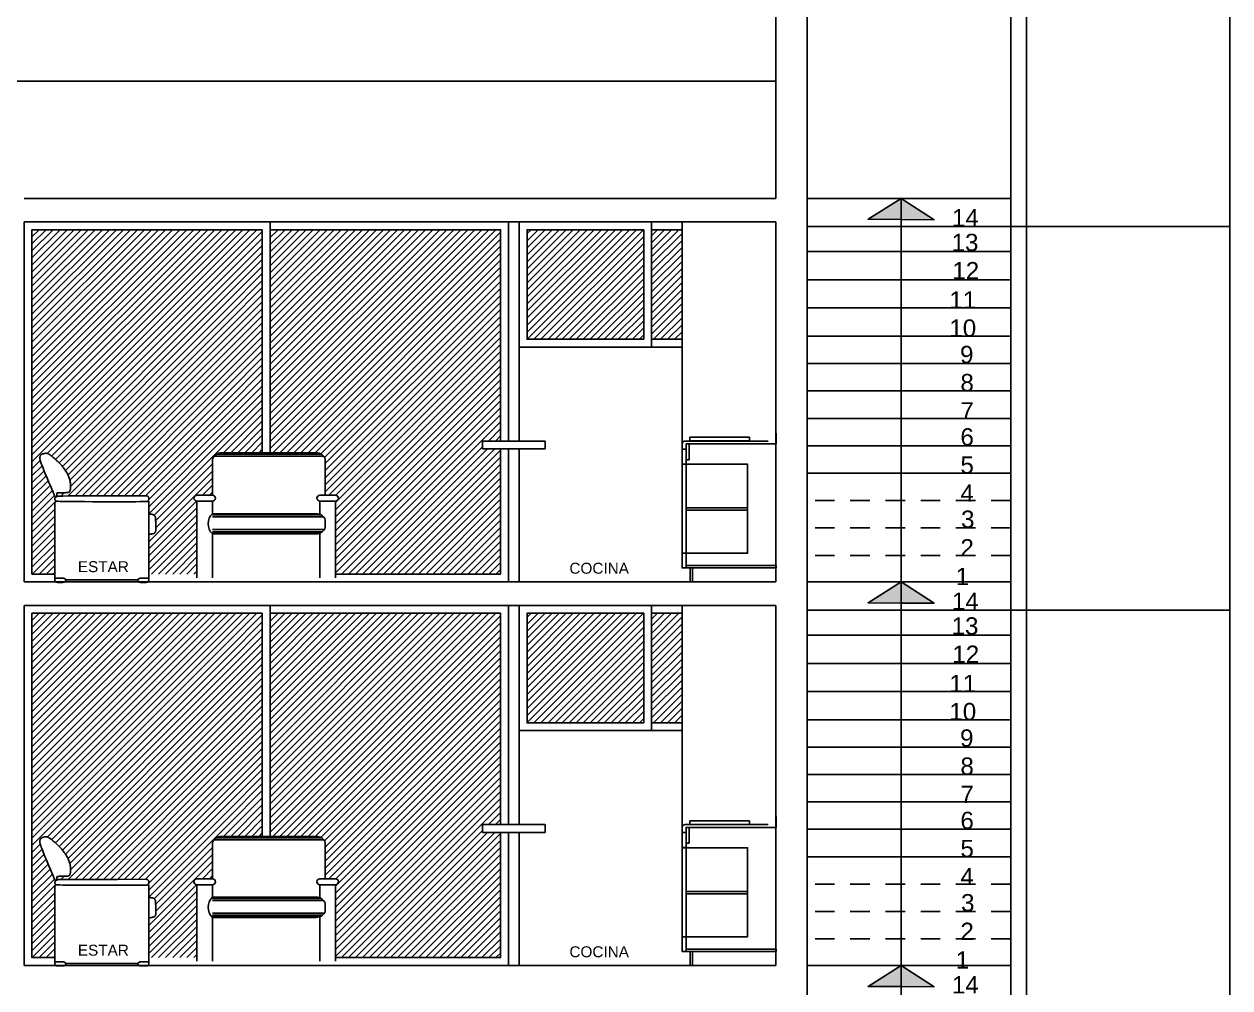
# Model space of a CAD drawing. Header units: millimetres. Extents: x 1217 to 2428, y 234 to 779.
# Drawn here: x 2238.77 to 2246.47, y 428.71 to 434.86 of the extents above; entities that cross this region are included whole.
import ezdxf

# ---------------------------------------------------------------- set-up
doc = ezdxf.new("R2010")
doc.units = ezdxf.units.MM
doc.linetypes.add('HIDDEN2', pattern=[0.1875, 0.125, -0.0625])
for name, color, linetype in [('0.1', 251, 'Continuous'), ('0.2', 2, 'Continuous'), ('0.3', 6, 'Continuous'), ('estructura', 3, 'Continuous'), ('Muebles', 8, 'Continuous'), ('MURO', 5, 'Continuous'), ('Texto', 1, 'Continuous')]:
    doc.layers.add(name, color=color, linetype=linetype)
doc.styles.get("Standard").update_dxf_attribs({"font": 'arial.ttf'})
pattern_1 = [(45, (422.33998, -268.323555), (-0.0224506403, 0.0224506403), [])]
pattern_2 = [(45, (422.33998, -265.873558), (-0.0224506403, 0.0224506403), [])]

# ---------------------------------------------------------------- blocks, each defined once
blk = doc.blocks.new('sillon elv 1')
at = {"layer": '0.2'}
blk.add_line((382065.2343, 7753267.5813), (382065.6901, 7753267.5813), dxfattribs=at)
for points in [[(382065.1739, 7753268.114), (382065.1742, 7753268.1156), (382065.1744, 7753268.1172), (382065.1745, 7753268.1189), (382065.1746, 7753268.1205), (382065.1745, 7753268.1222), (382065.1745, 7753268.1238), (382065.1744, 7753268.1253), (382065.1744, 7753268.1268), (382065.1745, 7753268.1281), (382065.1745, 7753268.1294), (382065.1747, 7753268.1306), (382065.1749, 7753268.1316), (382065.1751, 7753268.1326), (382065.1753, 7753268.1335), (382065.1756, 7753268.1342), (382065.1759, 7753268.1349), (382065.1762, 7753268.1355), (382065.1765, 7753268.136), (382065.1768, 7753268.1364), (382065.1771, 7753268.1368), (382065.1775, 7753268.1371), (382065.178, 7753268.1373), (382065.1785, 7753268.1375), (382065.179, 7753268.1376), (382065.1796, 7753268.1377), (382065.1804, 7753268.1378), (382065.1814, 7753268.1379), (382065.1828, 7753268.1379), (382065.1846, 7753268.138), (382065.187, 7753268.138), (382065.19, 7753268.1381), (382065.1937, 7753268.1381), (382065.1982, 7753268.1381), (382065.2034, 7753268.1382), (382065.2089, 7753268.1383), (382065.2147, 7753268.1384), (382065.2204, 7753268.1385), (382065.2259, 7753268.1386), (382065.231, 7753268.1388), (382065.2353, 7753268.139), (382065.2389, 7753268.1392), (382065.2417, 7753268.1395), (382065.2439, 7753268.1397), (382065.2455, 7753268.14), (382065.2467, 7753268.1403), (382065.2476, 7753268.1405), (382065.2482, 7753268.1408), (382065.2488, 7753268.141), (382065.2493, 7753268.1412), (382065.2498, 7753268.1413), (382065.2504, 7753268.1415), (382065.2509, 7753268.1417), (382065.2515, 7753268.142), (382065.2522, 7753268.1423), (382065.2529, 7753268.1426), (382065.2537, 7753268.1431), (382065.2545, 7753268.1437), (382065.2554, 7753268.1444), (382065.2563, 7753268.1454), (382065.2572, 7753268.1465), (382065.2581, 7753268.148), (382065.2589, 7753268.1498), (382065.2597, 7753268.1519), (382065.2604, 7753268.1545), (382065.2611, 7753268.1574), (382065.2616, 7753268.1608), (382065.262, 7753268.1645), (382065.2624, 7753268.1685), (382065.2626, 7753268.1727), (382065.2627, 7753268.1771), (382065.2627, 7753268.1816), (382065.2627, 7753268.1863), (382065.2625, 7753268.1909), (382065.2622, 7753268.1956), (382065.2617, 7753268.2004), (382065.2611, 7753268.2053), (382065.2603, 7753268.2102), (382065.2593, 7753268.2154), (382065.258, 7753268.2207), (382065.2565, 7753268.2262), (382065.2547, 7753268.2319), (382065.2526, 7753268.2378), (382065.2501, 7753268.2439), (382065.2474, 7753268.2502), (382065.2443, 7753268.2566), (382065.2408, 7753268.2632), (382065.2369, 7753268.2699), (382065.2327, 7753268.2767), (382065.228, 7753268.2836), (382065.2229, 7753268.2906), (382065.2176, 7753268.2976), (382065.212, 7753268.3046), (382065.2061, 7753268.3115), (382065.2001, 7753268.3182), (382065.194, 7753268.3249), (382065.1878, 7753268.3313), (382065.1816, 7753268.3375), (382065.1754, 7753268.3434), (382065.1694, 7753268.349), (382065.1635, 7753268.3543), (382065.1578, 7753268.3592), (382065.1525, 7753268.3637), (382065.1475, 7753268.3679), (382065.1429, 7753268.3715), (382065.1387, 7753268.3747), (382065.135, 7753268.3775), (382065.1316, 7753268.3799), (382065.1286, 7753268.382), (382065.1259, 7753268.3837), (382065.1233, 7753268.3851), (382065.1209, 7753268.3863), (382065.1187, 7753268.3874), (382065.1165, 7753268.3882), (382065.1144, 7753268.3889), (382065.1123, 7753268.3895), (382065.1103, 7753268.3899), (382065.1083, 7753268.3902), (382065.1063, 7753268.3904), (382065.1044, 7753268.3905), (382065.1024, 7753268.3904), (382065.1005, 7753268.3903), (382065.0985, 7753268.39), (382065.0966, 7753268.3897), (382065.0947, 7753268.3894), (382065.0929, 7753268.3889), (382065.0912, 7753268.3885), (382065.0896, 7753268.388), (382065.088, 7753268.3876), (382065.0866, 7753268.3872), (382065.0853, 7753268.3867), (382065.084, 7753268.3863), (382065.0829, 7753268.3859), (382065.0818, 7753268.3854), (382065.0808, 7753268.385), (382065.0798, 7753268.3846), (382065.0789, 7753268.3841), (382065.0779, 7753268.3836), (382065.077, 7753268.3831), (382065.0761, 7753268.3825), (382065.0752, 7753268.3818), (382065.0743, 7753268.3811), (382065.0735, 7753268.3803), (382065.0726, 7753268.3794), (382065.0718, 7753268.3784), (382065.071, 7753268.3773), (382065.0702, 7753268.376), (382065.0695, 7753268.3746), (382065.0688, 7753268.3731), (382065.0682, 7753268.3715), (382065.0677, 7753268.3697), (382065.0672, 7753268.3679), (382065.0668, 7753268.3659), (382065.0666, 7753268.3638), (382065.0665, 7753268.3614), (382065.0666, 7753268.3588), (382065.0669, 7753268.3558), (382065.0675, 7753268.3524), (382065.0683, 7753268.3484), (382065.0695, 7753268.3438), (382065.0711, 7753268.3385), (382065.0731, 7753268.3324), (382065.0756, 7753268.3252), (382065.0787, 7753268.3168), (382065.0825, 7753268.3069), (382065.0871, 7753268.2952), (382065.0925, 7753268.2816), (382065.099, 7753268.2658), (382065.1066, 7753268.2475), (382065.1153, 7753268.2269), (382065.1246, 7753268.2047), (382065.1341, 7753268.1823), (382065.1433, 7753268.1607), (382065.1516, 7753268.1412), (382065.1585, 7753268.125), (382065.1635, 7753268.1132), (382065.1662, 7753268.107)], [(382065.7482, 7753268.1195), (382065.7512, 7753268.1185), (382065.7538, 7753268.1173), (382065.7559, 7753268.1159), (382065.7576, 7753268.1144), (382065.759, 7753268.1129), (382065.7601, 7753268.1112), (382065.761, 7753268.1096), (382065.7617, 7753268.1079), (382065.7622, 7753268.1063), (382065.7626, 7753268.1048), (382065.7628, 7753268.1033), (382065.7629, 7753268.1018), (382065.763, 7753268.1004), (382065.7629, 7753268.0991), (382065.7628, 7753268.0978), (382065.7626, 7753268.0966), (382065.7624, 7753268.0954), (382065.7621, 7753268.0943), (382065.7618, 7753268.0932), (382065.7614, 7753268.0922), (382065.7609, 7753268.0912), (382065.7604, 7753268.0903), (382065.7599, 7753268.0894), (382065.7593, 7753268.0885), (382065.7586, 7753268.0877), (382065.7578, 7753268.0869), (382065.757, 7753268.0861), (382065.756, 7753268.0854), (382065.7551, 7753268.0847), (382065.754, 7753268.0841), (382065.7529, 7753268.0835), (382065.7517, 7753268.083), (382065.7502, 7753268.0826), (382065.7476, 7753268.0823), (382065.7428, 7753268.082), (382065.7348, 7753268.0818), (382065.7223, 7753268.0816), (382065.7045, 7753268.0815), (382065.6801, 7753268.0814), (382065.6482, 7753268.0813), (382065.6082, 7753268.0812), (382065.5617, 7753268.0812), (382065.5109, 7753268.0812), (382065.458, 7753268.0813), (382065.4051, 7753268.0813), (382065.3544, 7753268.0815), (382065.3081, 7753268.0817), (382065.2683, 7753268.0819), (382065.2366, 7753268.0823), (382065.2126, 7753268.0827), (382065.1951, 7753268.0832), (382065.1831, 7753268.0837), (382065.1755, 7753268.0842), (382065.1711, 7753268.0848), (382065.169, 7753268.0854), (382065.168, 7753268.0859), (382065.1673, 7753268.0865), (382065.1666, 7753268.0871), (382065.166, 7753268.0877), (382065.1655, 7753268.0884), (382065.1649, 7753268.0891), (382065.1645, 7753268.0899), (382065.164, 7753268.0907), (382065.1636, 7753268.0917), (382065.1633, 7753268.0927), (382065.1629, 7753268.0939), (382065.1627, 7753268.0951), (382065.1625, 7753268.0963), (382065.1623, 7753268.0976), (382065.1623, 7753268.0988), (382065.1623, 7753268.1), (382065.1625, 7753268.1011), (382065.1628, 7753268.1021), (382065.1632, 7753268.1031), (382065.1636, 7753268.1039), (382065.1642, 7753268.1048), (382065.1648, 7753268.1056), (382065.1655, 7753268.1063), (382065.1662, 7753268.1071), (382065.1669, 7753268.1078), (382065.1676, 7753268.1086), (382065.1684, 7753268.1094), (382065.1691, 7753268.1101), (382065.1699, 7753268.1109), (382065.1707, 7753268.1116), (382065.1716, 7753268.1124), (382065.1724, 7753268.113), (382065.1733, 7753268.1137), (382065.1743, 7753268.1143), (382065.1753, 7753268.1148), (382065.1764, 7753268.1153), (382065.1774, 7753268.1157), (382065.1785, 7753268.1161), (382065.1796, 7753268.1164), (382065.1807, 7753268.1167), (382065.1818, 7753268.1169), (382065.1839, 7753268.1172), (382065.1926, 7753268.1174), (382065.2144, 7753268.1176), (382065.2558, 7753268.1178), (382065.3233, 7753268.1181), (382065.4235, 7753268.1185), (382065.563, 7753268.1189), (382065.7482, 7753268.1195)], [(382065.1727, 7753268.0846), (382065.1704, 7753268.0832), (382065.1685, 7753268.0819), (382065.1669, 7753268.0806), (382065.1657, 7753268.0794), (382065.1647, 7753268.0781), (382065.164, 7753268.0769), (382065.1634, 7753268.0758), (382065.1631, 7753268.0746), (382065.1628, 7753268.0726), (382065.1626, 7753268.0652), (382065.1625, 7753268.047), (382065.1624, 7753268.0127), (382065.1624, 7753267.9567), (382065.1624, 7753267.8738), (382065.1624, 7753267.7584), (382065.1624, 7753267.6053)], [(382065.7621, 7753268.0013), (382065.7666, 7753268.0017), (382065.7707, 7753268.0019), (382065.7743, 7753268.0019), (382065.7775, 7753268.0017), (382065.7804, 7753268.0013), (382065.783, 7753268.0009), (382065.7852, 7753268.0003), (382065.7873, 7753267.9997), (382065.7892, 7753267.9991), (382065.791, 7753267.9984), (382065.7926, 7753267.9978), (382065.7941, 7753267.9971), (382065.7954, 7753267.9963), (382065.7966, 7753267.9955), (382065.7977, 7753267.9947), (382065.7987, 7753267.9938), (382065.7996, 7753267.9929), (382065.8005, 7753267.9919), (382065.8012, 7753267.9909), (382065.8018, 7753267.9898), (382065.8024, 7753267.9888), (382065.803, 7753267.9877), (382065.8034, 7753267.9866), (382065.8039, 7753267.9855), (382065.8043, 7753267.9843), (382065.8046, 7753267.9831), (382065.8049, 7753267.9816), (382065.8052, 7753267.9797), (382065.8055, 7753267.9773), (382065.8058, 7753267.9743), (382065.806, 7753267.9705), (382065.8062, 7753267.9658), (382065.8064, 7753267.9601), (382065.8066, 7753267.9536), (382065.8068, 7753267.9466), (382065.8069, 7753267.9394), (382065.8071, 7753267.9322), (382065.8072, 7753267.9251), (382065.8072, 7753267.9186), (382065.8072, 7753267.9129), (382065.8072, 7753267.9081), (382065.8072, 7753267.9041), (382065.807, 7753267.901), (382065.8069, 7753267.8984), (382065.8067, 7753267.8964), (382065.8065, 7753267.8948), (382065.8062, 7753267.8934), (382065.8059, 7753267.8922), (382065.8056, 7753267.891), (382065.8053, 7753267.8898), (382065.8048, 7753267.8887), (382065.8044, 7753267.8876), (382065.8039, 7753267.8865), (382065.8033, 7753267.8855), (382065.8027, 7753267.8845), (382065.802, 7753267.8836), (382065.8012, 7753267.8828), (382065.8004, 7753267.882), (382065.7995, 7753267.8812), (382065.7986, 7753267.8805), (382065.7976, 7753267.8799), (382065.7966, 7753267.8793), (382065.7955, 7753267.8787), (382065.7944, 7753267.8782), (382065.7933, 7753267.8777), (382065.7918, 7753267.8772), (382065.7898, 7753267.8767), (382065.787, 7753267.8762), (382065.783, 7753267.8755), (382065.7778, 7753267.8748), (382065.7709, 7753267.874), (382065.7621, 7753267.8731)], [(382065.1619, 7753267.5923), (382065.1619, 7753267.5897), (382065.1619, 7753267.5872), (382065.162, 7753267.585), (382065.1622, 7753267.5829), (382065.1624, 7753267.581), (382065.1627, 7753267.5792), (382065.163, 7753267.5776), (382065.1633, 7753267.5762), (382065.1636, 7753267.5749), (382065.164, 7753267.5737), (382065.1644, 7753267.5727), (382065.1648, 7753267.5718), (382065.1653, 7753267.5709), (382065.1658, 7753267.5702), (382065.1665, 7753267.5695), (382065.1672, 7753267.5689), (382065.168, 7753267.5684), (382065.1689, 7753267.5679), (382065.17, 7753267.5674), (382065.1712, 7753267.5671), (382065.1727, 7753267.5667), (382065.1744, 7753267.5664), (382065.1763, 7753267.5662), (382065.1785, 7753267.566), (382065.1811, 7753267.5658), (382065.1839, 7753267.5657), (382065.1869, 7753267.5657), (382065.19, 7753267.5656), (382065.1932, 7753267.5656), (382065.1965, 7753267.5656), (382065.1997, 7753267.5657), (382065.2028, 7753267.5657), (382065.2058, 7753267.5658), (382065.2087, 7753267.5658), (382065.2114, 7753267.5659), (382065.2139, 7753267.566), (382065.2162, 7753267.5662), (382065.2184, 7753267.5664), (382065.2203, 7753267.5667), (382065.2221, 7753267.5671), (382065.2237, 7753267.5675), (382065.2251, 7753267.5682), (382065.2265, 7753267.5691), (382065.2278, 7753267.5704), (382065.2292, 7753267.5722), (382065.2307, 7753267.5745), (382065.2324, 7753267.5775), (382065.2343, 7753267.5813)], [(382065.7625, 7753267.5923), (382065.7626, 7753267.5897), (382065.7625, 7753267.5872), (382065.7624, 7753267.585), (382065.7623, 7753267.5829), (382065.762, 7753267.581), (382065.7618, 7753267.5792), (382065.7615, 7753267.5776), (382065.7612, 7753267.5762), (382065.7608, 7753267.5749), (382065.7605, 7753267.5737), (382065.7601, 7753267.5727), (382065.7597, 7753267.5718), (382065.7592, 7753267.5709), (382065.7586, 7753267.5702), (382065.758, 7753267.5695), (382065.7573, 7753267.5689), (382065.7565, 7753267.5684), (382065.7556, 7753267.5679), (382065.7545, 7753267.5674), (382065.7533, 7753267.5671), (382065.7518, 7753267.5667), (382065.7501, 7753267.5664), (382065.7482, 7753267.5662), (382065.7459, 7753267.566), (382065.7434, 7753267.5658), (382065.7406, 7753267.5657), (382065.7376, 7753267.5657), (382065.7345, 7753267.5656), (382065.7312, 7753267.5656), (382065.728, 7753267.5656), (382065.7248, 7753267.5657), (382065.7216, 7753267.5657), (382065.7186, 7753267.5658), (382065.7158, 7753267.5658), (382065.7131, 7753267.5659), (382065.7106, 7753267.566), (382065.7083, 7753267.5662), (382065.7061, 7753267.5664), (382065.7041, 7753267.5667), (382065.7024, 7753267.5671), (382065.7008, 7753267.5675), (382065.6993, 7753267.5682), (382065.698, 7753267.5691), (382065.6966, 7753267.5704), (382065.6952, 7753267.5722), (382065.6937, 7753267.5745), (382065.6921, 7753267.5775), (382065.6901, 7753267.5813)]]:
    blk.add_lwpolyline(points, dxfattribs=at)
at = {"layer": '0.2', "elevation": 0}
for points in [[(382065.7529, 7753268.0835), (382065.7621, 7753268.0835), (382065.7621, 7753267.6053)], [(382065.1624, 7753267.6053), (382065.1619, 7753267.5923)], [(382065.2343, 7753267.5813), (382065.2197, 7753267.5923), (382065.1619, 7753267.5923)], [(382065.6901, 7753267.5813), (382065.7047, 7753267.5923), (382065.7636, 7753267.5923)], [(382065.7621, 7753267.6053), (382065.7625, 7753267.5923)]]:
    blk.add_lwpolyline(points, dxfattribs=at)

msp = doc.modelspace()

# ---------------------------------------------------------------- hatches: boundary and pattern name
at = {"layer": '0.1', "ltscale": 3}
h = msp.add_hatch(dxfattribs=at)
h.set_pattern_fill('ANSI31', color=256, scale=0.01)
h.set_pattern_definition(pattern_2)
h.paths.add_polyline_path([(2240.07395, 433.55098), (2238.81771, 433.55098), (2238.81771, 431.35098), (2238.96407, 431.35098), (2238.96407, 431.49077), (2238.96405, 431.6061), (2238.96405, 431.68903), (2238.96407, 431.74498), (2238.96413, 431.77934), (2238.96425, 431.79752), (2238.9645, 431.80672), (2238.96628, 431.8106), (2238.96925, 431.81363), (2238.97388, 431.8168), (2238.97013, 431.81783), (2238.96691, 431.82068), (2238.96503, 431.82438), (2238.96389, 431.82943), (2238.9641, 431.83401), (2238.96571, 431.83698), (2238.96782, 431.8394), (2238.9652, 431.84553), (2238.96016, 431.85731), (2238.95324, 431.87354), (2238.94494, 431.89303), (2238.93579, 431.91458), (2238.92628, 431.93703), (2238.91694, 431.95918), (2238.90827, 431.97985), (2238.9007, 431.9981), (2238.89422, 432.01391), (2238.88873, 432.02752), (2238.88414, 432.03918), (2238.88034, 432.0491), (2238.87725, 432.05753), (2238.87476, 432.06469), (2238.87278, 432.07083), (2238.87121, 432.07615), (2238.86944, 432.08293), (2238.86831, 432.08976), (2238.86814, 432.09491), (2238.86863, 432.09919), (2238.86976, 432.10381), (2238.87182, 432.10835), (2238.8746, 432.11227), (2238.87798, 432.11506), (2238.88191, 432.11715), (2238.88562, 432.11862), (2238.88977, 432.11997), (2238.89482, 432.12137), (2238.90037, 432.12246), (2238.90611, 432.1229), (2238.91098, 432.12246), (2238.91503, 432.1216), (2238.91927, 432.12018), (2238.92379, 432.11813), (2238.92883, 432.11526), (2238.93331, 432.11224), (2238.93666, 432.10985), (2238.94038, 432.10707), (2238.94453, 432.10385), (2238.94913, 432.10018), (2238.95415, 432.09605), (2238.95951, 432.09152), (2238.96517, 432.0866), (2238.97106, 432.08131), (2238.97711, 432.0757), (2238.98327, 432.06979), (2238.98948, 432.06361), (2238.99567, 432.05719), (2239.00179, 432.05056), (2239.0078, 432.04378), (2239.01364, 432.03689), (2239.01926, 432.02992), (2239.02462, 432.02293), (2239.02966, 432.01595), (2239.03433, 432.00903), (2239.0386, 432.00221), (2239.04246, 431.9955), (2239.04594, 431.98893), (2239.04906, 431.9825), (2239.05182, 431.97623), (2239.05425, 431.97013), (2239.05636, 431.96422), (2239.05818, 431.95851), (2239.0597, 431.95301), (2239.06097, 431.94771), (2239.06199, 431.94257), (2239.0628, 431.93758), (2239.06342, 431.93271), (2239.06387, 431.92794), (2239.06417, 431.92324), (2239.06435, 431.91859), (2239.06442, 431.91397), (2239.06439, 431.90944), (2239.06426, 431.90503), (2239.06391, 431.89865), (2239.06305, 431.8912), (2239.06181, 431.88538), (2239.05989, 431.88023), (2239.05722, 431.87677), (2239.05413, 431.87458), (2239.05014, 431.87318), (2239.04856, 431.87254), (2239.04466, 431.87189), (2239.0406, 431.87154), (2239.03702, 431.87132), (2239.03263, 431.87112), (2239.02757, 431.87096), (2239.02208, 431.87082), (2239.01635, 431.8707), (2239.0106, 431.87061), (2239.00505, 431.87053), (2238.99991, 431.87047), (2238.99539, 431.87042), (2238.99164, 431.87038), (2238.98864, 431.87034), (2238.98627, 431.87031), (2238.98445, 431.87027), (2238.98308, 431.87022), (2238.98205, 431.87015), (2238.98128, 431.87006), (2238.98067, 431.86995), (2238.98013, 431.8698), (2238.97965, 431.86962), (2238.97921, 431.86939), (2238.97882, 431.8691), (2238.97846, 431.86875), (2238.97813, 431.86833), (2238.97783, 431.86783), (2238.97753, 431.86724), (2238.97726, 431.86657), (2238.97699, 431.86579), (2238.97675, 431.86492), (2238.97654, 431.86395), (2238.97636, 431.86289), (2238.97622, 431.86172), (2238.97613, 431.86046), (2238.97609, 431.85909), (2238.9761, 431.85763), (2238.97615, 431.85608), (2238.97631, 431.85112), (2238.97574, 431.84654), (2238.97947, 431.84824), (2238.98397, 431.84946), (2238.99429, 431.8497), (2239.01605, 431.84991), (2239.05743, 431.85015), (2239.12496, 431.85043), (2239.22518, 431.85079), (2239.36464, 431.85125), (2239.54989, 431.85181), (2239.55429, 431.85033), (2239.55852, 431.84762), (2239.56133, 431.84449), (2239.56346, 431.84048), (2239.56459, 431.8357), (2239.56466, 431.83154), (2239.56397, 431.82703), (2239.56248, 431.82302), (2239.55994, 431.81949), (2239.55539, 431.81584), (2239.56375, 431.81584), (2239.56375, 431.73364), (2239.56831, 431.73407), (2239.57425, 431.73434), (2239.58064, 431.73392), (2239.58568, 431.73298), (2239.59104, 431.73143), (2239.59589, 431.72941), (2239.5995, 431.7271), (2239.60215, 431.72436), (2239.60411, 431.72122), (2239.60597, 431.7169), (2239.60679, 431.7131), (2239.60733, 431.70839), (2239.60768, 431.70279), (2239.6079, 431.69808), (2239.6081, 431.6924), (2239.6083, 431.68595), (2239.60847, 431.67897), (2239.60862, 431.67173), (2239.60875, 431.66448), (2239.60884, 431.65747), (2239.6089, 431.65097), (2239.60892, 431.64521), (2239.60888, 431.63809), (2239.60863, 431.63049), (2239.60801, 431.62595), (2239.60676, 431.62137), (2239.60475, 431.61714), (2239.60186, 431.61389), (2239.59838, 431.61162), (2239.59467, 431.60984), (2239.59037, 431.60875), (2239.5847, 431.60787), (2239.57943, 431.60717), (2239.57253, 431.60637), (2239.56375, 431.60542), (2239.56375, 431.35098), (2239.87123, 431.35098), (2239.87123, 431.8169, -1), (2239.87123, 431.85485), (2239.97123, 431.85485), (2239.97123, 432.08578, -0.3308101), (2240.02982, 432.1258), (2240.07395, 432.1258)])
h = msp.add_hatch(dxfattribs=at)
h.set_pattern_fill('ANSI31', color=256, scale=0.01)
h.set_pattern_definition(pattern_2)
h.paths.add_polyline_path([(2240.28961, 433.55098), (2240.07395, 433.55098), (2240.07395, 432.1258), (2240.28961, 432.1258)])
h.paths.add_polyline_path([(2241.67351, 433.55098), (2240.33961, 433.55098), (2240.33961, 432.1258), (2240.6335, 432.1258, -0.3308107), (2240.69209, 432.08578), (2240.69209, 431.85485), (2240.75706, 431.85485, -1), (2240.75706, 431.8169), (2240.75706, 431.35098), (2241.67351, 431.35098)])
h.paths.add_polyline_path([(2241.81152, 433.55098), (2241.67351, 433.55098), (2241.67351, 431.35098), (2241.81152, 431.35098), (2241.81152, 432.15098), (2241.69651, 432.15098), (2241.69651, 432.20098), (2241.81152, 432.20098)])
h.paths.add_polyline_path([(2242.7263, 433.55098), (2241.98152, 433.55098), (2241.98152, 432.85098), (2242.7263, 432.85098)])
h.paths.add_polyline_path([(2242.97135, 433.55098), (2242.7763, 433.55098), (2242.7763, 432.85098), (2242.97135, 432.85098)])
h = msp.add_hatch(dxfattribs=at)
h.set_pattern_fill('ANSI31', color=256, scale=0.01)
h.set_pattern_definition(pattern_1)
h.paths.add_polyline_path([(2240.07395, 431.10099), (2238.81771, 431.10099), (2238.81771, 428.90099), (2238.96407, 428.90099), (2238.96407, 429.04077), (2238.96405, 429.1561), (2238.96405, 429.23903), (2238.96407, 429.29498), (2238.96413, 429.32934), (2238.96425, 429.34752), (2238.9645, 429.35672), (2238.96628, 429.36061), (2238.96925, 429.36364), (2238.97388, 429.3668), (2238.97013, 429.36783), (2238.96691, 429.37068), (2238.96503, 429.37438), (2238.96389, 429.37944), (2238.9641, 429.38401), (2238.96571, 429.38699), (2238.96782, 429.3894), (2238.9652, 429.39553), (2238.96016, 429.40732), (2238.95324, 429.42354), (2238.94494, 429.44303), (2238.93579, 429.46459), (2238.92628, 429.48703), (2238.91694, 429.50919), (2238.90827, 429.52986), (2238.9007, 429.5481), (2238.89422, 429.56391), (2238.88873, 429.57753), (2238.88414, 429.58918), (2238.88034, 429.5991), (2238.87725, 429.60753), (2238.87476, 429.6147), (2238.87278, 429.62083), (2238.87121, 429.62615), (2238.86944, 429.63294), (2238.86831, 429.63977), (2238.86814, 429.64492), (2238.86863, 429.64919), (2238.86976, 429.65382), (2238.87182, 429.65835), (2238.8746, 429.66228), (2238.87798, 429.66507), (2238.88191, 429.66715), (2238.88562, 429.66862), (2238.88977, 429.66997), (2238.89482, 429.67137), (2238.90037, 429.67247), (2238.90611, 429.6729), (2238.91098, 429.67246), (2238.91503, 429.6716), (2238.91927, 429.67018), (2238.92379, 429.66813), (2238.92883, 429.66526), (2238.93331, 429.66224), (2238.93666, 429.65985), (2238.94038, 429.65707), (2238.94453, 429.65386), (2238.94913, 429.65018), (2238.95415, 429.64606), (2238.95951, 429.64152), (2238.96517, 429.6366), (2238.97106, 429.63132), (2238.97711, 429.62571), (2238.98327, 429.6198), (2238.98948, 429.61361), (2238.99567, 429.60719), (2239.00179, 429.60057), (2239.0078, 429.59379), (2239.01364, 429.58689), (2239.01926, 429.57993), (2239.02462, 429.57293), (2239.02966, 429.56596), (2239.03433, 429.55904), (2239.0386, 429.55221), (2239.04246, 429.54551), (2239.04594, 429.53893), (2239.04906, 429.5325), (2239.05182, 429.52623), (2239.05425, 429.52013), (2239.05636, 429.51422), (2239.05818, 429.50851), (2239.0597, 429.50302), (2239.06097, 429.49771), (2239.06199, 429.49258), (2239.0628, 429.48759), (2239.06342, 429.48272), (2239.06387, 429.47794), (2239.06417, 429.47324), (2239.06435, 429.46859), (2239.06442, 429.46398), (2239.06439, 429.45944), (2239.06426, 429.45503), (2239.06391, 429.44865), (2239.06305, 429.44121), (2239.06181, 429.43538), (2239.05989, 429.43023), (2239.05722, 429.42677), (2239.05413, 429.42458), (2239.05014, 429.42318), (2239.04856, 429.42254), (2239.04466, 429.4219), (2239.0406, 429.42154), (2239.03702, 429.42132), (2239.03263, 429.42113), (2239.02757, 429.42096), (2239.02208, 429.42082), (2239.01635, 429.42071), (2239.0106, 429.42061), (2239.00505, 429.42053), (2238.99991, 429.42047), (2238.99539, 429.42042), (2238.99164, 429.42038), (2238.98864, 429.42035), (2238.98627, 429.42031), (2238.98445, 429.42027), (2238.98308, 429.42022), (2238.98205, 429.42015), (2238.98128, 429.42007), (2238.98067, 429.41995), (2238.98013, 429.41981), (2238.97965, 429.41962), (2238.97921, 429.41939), (2238.97882, 429.4191), (2238.97846, 429.41875), (2238.97813, 429.41833), (2238.97783, 429.41783), (2238.97753, 429.41725), (2238.97726, 429.41657), (2238.97699, 429.41579), (2238.97675, 429.41492), (2238.97654, 429.41395), (2238.97636, 429.41289), (2238.97622, 429.41172), (2238.97613, 429.41046), (2238.97609, 429.40909), (2238.9761, 429.40763), (2238.97615, 429.40609), (2238.97631, 429.40112), (2238.97574, 429.39654), (2238.97947, 429.39825), (2238.98397, 429.39946), (2238.99429, 429.3997), (2239.01605, 429.39991), (2239.05743, 429.40015), (2239.12496, 429.40044), (2239.22518, 429.4008), (2239.36464, 429.40125), (2239.54989, 429.40182), (2239.55429, 429.40034), (2239.55852, 429.39762), (2239.56133, 429.39449), (2239.56346, 429.39049), (2239.56459, 429.3857), (2239.56466, 429.38154), (2239.56397, 429.37703), (2239.56248, 429.37302), (2239.55994, 429.36949), (2239.55539, 429.36585), (2239.56375, 429.36585), (2239.56375, 429.28365), (2239.56831, 429.28408), (2239.57425, 429.28434), (2239.58064, 429.28392), (2239.58568, 429.28299), (2239.59104, 429.28143), (2239.59589, 429.27941), (2239.5995, 429.2771), (2239.60215, 429.27437), (2239.60411, 429.27123), (2239.60597, 429.2669), (2239.60679, 429.26311), (2239.60733, 429.25839), (2239.60768, 429.25279), (2239.6079, 429.24808), (2239.6081, 429.2424), (2239.6083, 429.23595), (2239.60847, 429.22898), (2239.60862, 429.22174), (2239.60875, 429.21449), (2239.60884, 429.20748), (2239.6089, 429.20097), (2239.60892, 429.19521), (2239.60888, 429.18809), (2239.60863, 429.18049), (2239.60801, 429.17595), (2239.60676, 429.17137), (2239.60475, 429.16715), (2239.60186, 429.16389), (2239.59838, 429.16162), (2239.59467, 429.15984), (2239.59037, 429.15876), (2239.5847, 429.15788), (2239.57943, 429.15718), (2239.57253, 429.15637), (2239.56375, 429.15542), (2239.56375, 428.90099), (2239.87123, 428.90099), (2239.87123, 429.36691, -1), (2239.87123, 429.40485), (2239.97123, 429.40485), (2239.97123, 429.63578, -0.3308101), (2240.02982, 429.67581), (2240.07395, 429.67581)])
h = msp.add_hatch(dxfattribs=at)
h.set_pattern_fill('ANSI31', color=256, scale=0.01)
h.set_pattern_definition(pattern_1)
h.paths.add_polyline_path([(2240.28961, 431.10099), (2240.07395, 431.10099), (2240.07395, 429.67581), (2240.28961, 429.67581)])
h.paths.add_polyline_path([(2241.67351, 431.10099), (2240.33961, 431.10099), (2240.33961, 429.67581), (2240.6335, 429.67581, -0.3308107), (2240.69209, 429.63578), (2240.69209, 429.40485), (2240.75706, 429.40485, -1), (2240.75706, 429.36691), (2240.75706, 428.90099), (2241.67351, 428.90099)])
h.paths.add_polyline_path([(2241.81152, 431.10099), (2241.67351, 431.10099), (2241.67351, 428.90099), (2241.81152, 428.90099), (2241.81152, 429.70099), (2241.69651, 429.70099), (2241.69651, 429.75099), (2241.81152, 429.75099)])
h.paths.add_polyline_path([(2242.7263, 431.10099), (2241.98152, 431.10099), (2241.98152, 430.40099), (2242.7263, 430.40099)])
h.paths.add_polyline_path([(2242.97135, 431.10099), (2242.7763, 431.10099), (2242.7763, 430.40099), (2242.97135, 430.40099)])
at = {"layer": 'Muebles', "linetype": 'ByBlock'}
h = msp.add_hatch(color=256, dxfattribs=at)
h.paths.add_polyline_path([(2244.58119, 433.61471), (2244.37014, 433.61618), (2244.37108, 433.75099)])
h.paths.add_polyline_path([(2244.37108, 433.75099), (2244.37014, 433.61618), (2244.1591, 433.61765)])
h = msp.add_hatch(color=256, dxfattribs=at)
h.paths.add_polyline_path([(2244.58119, 431.16471), (2244.37014, 431.16618), (2244.37108, 431.30099)])
h.paths.add_polyline_path([(2244.37108, 431.30099), (2244.37014, 431.16618), (2244.1591, 431.16765)])
h = msp.add_hatch(color=256, dxfattribs=at)
h.paths.add_polyline_path([(2244.58119, 428.71471), (2244.37014, 428.71618), (2244.37108, 428.85099)])
h.paths.add_polyline_path([(2244.37108, 428.85099), (2244.37014, 428.71618), (2244.1591, 428.71765)])

# ---------------------------------------------------------------- linework, layer by layer
at = {"layer": '0.1', "ltscale": 3, "elevation": 0}
for points in [[(2234.64305, 434.50077), (2243.57106, 434.50099)], [(2244.37108, 431.27099), (2244.37108, 433.75099)], [(2244.37108, 431.29099), (2244.3714, 433.63617)], [(2240.28961, 433.55098), (2238.81771, 433.55098), (2238.81771, 431.35098), (2238.96407, 431.35098)], [(2240.28961, 433.55098), (2240.28961, 432.1258)], [(2240.33961, 433.60098), (2240.33961, 432.1258)], [(2241.81152, 432.20098), (2241.81152, 433.55098), (2240.33961, 433.55098)], [(2242.97135, 432.80098), (2241.93152, 432.80098), (2241.93152, 433.60098), (2243.57108, 433.60098)], [(2242.7263, 432.85098), (2241.98152, 432.85098), (2241.98152, 433.55098), (2242.7263, 433.55098)], [(2242.7263, 433.55098), (2242.7263, 432.85098)], [(2242.7763, 433.60098), (2242.7763, 432.80098)], [(2242.7763, 433.55098), (2242.97135, 433.55098)], [(2245.07108, 433.57099), (2246.47108, 433.57099)], [(2245.07108, 433.57099), (2246.47108, 433.57099)], [(2242.97135, 432.85098), (2242.7763, 432.85098)], [(2240.75706, 431.35098), (2241.81152, 431.35098), (2241.81152, 432.15098)], [(2244.37108, 428.82099), (2244.37108, 431.30099)], [(2244.37108, 428.84099), (2244.3714, 431.18617)], [(2240.28961, 431.10099), (2238.81771, 431.10099), (2238.81771, 428.90099), (2238.96407, 428.90099)], [(2240.28961, 431.10099), (2240.28961, 429.67581)], [(2240.33961, 431.15099), (2240.33961, 429.67581)], [(2241.81152, 429.75099), (2241.81152, 431.10099), (2240.33961, 431.10099)], [(2242.97135, 430.35099), (2241.93152, 430.35099), (2241.93152, 431.15099), (2243.57108, 431.15099)], [(2242.7263, 430.40099), (2241.98152, 430.40099), (2241.98152, 431.10099), (2242.7263, 431.10099)], [(2242.7263, 431.10099), (2242.7263, 430.40099)], [(2242.7763, 431.15099), (2242.7763, 430.35099)], [(2242.7763, 431.10099), (2242.97135, 431.10099)], [(2245.07108, 431.12099), (2246.47108, 431.12099)], [(2245.07108, 431.12099), (2246.47108, 431.12099)], [(2242.97135, 430.40099), (2242.7763, 430.40099)], [(2240.75706, 428.90099), (2241.81152, 428.90099), (2241.81152, 429.70099)], [(2244.37108, 426.37099), (2244.37108, 428.85099)], [(2244.37108, 426.39099), (2244.3714, 428.73617)]]:
    msp.add_lwpolyline(points, dxfattribs=at)
at = {"layer": '0.1', "linetype": 'ByBlock', "elevation": 0}
for points in [[(2239.97123, 432.08578), (2239.97123, 431.85485)], [(2239.97123, 432.08578), (2239.97123, 431.85485)], [(2240.68179, 432.10416), (2239.98152, 432.10416)], [(2240.66791, 432.11647), (2239.99541, 432.11647)], [(2240.63821, 432.1258), (2240.02982, 432.1258)], [(2240.63821, 432.1258), (2240.02982, 432.1258)], [(2240.69209, 432.08578), (2240.69209, 431.85485)], [(2240.69209, 432.08578), (2240.69209, 431.85485)], [(2240.69209, 432.08578), (2240.69209, 431.85485)], [(2239.87123, 431.85485), (2239.97123, 431.85485)], [(2239.87123, 431.85485), (2239.97123, 431.85485)], [(2240.75706, 431.85485), (2240.65706, 431.85485)], [(2240.75706, 431.85485), (2240.65706, 431.85485)], [(2239.87123, 431.8169), (2239.87123, 431.32769)], [(2239.87123, 431.8169), (2239.97123, 431.8169)], [(2239.87123, 431.8169), (2239.87123, 431.32769)], [(2239.87123, 431.8169), (2239.97123, 431.8169)], [(2239.97123, 431.8169), (2239.97123, 431.73704)], [(2239.97123, 431.8169), (2239.97123, 431.73704)], [(2240.65706, 431.8169), (2240.65706, 431.73704)], [(2240.75706, 431.8169), (2240.65706, 431.8169)], [(2240.65706, 431.8169), (2240.65706, 431.73704)], [(2240.75706, 431.8169), (2240.65706, 431.8169)], [(2240.75706, 431.8169), (2240.75706, 431.32769)], [(2240.75706, 431.8169), (2240.75706, 431.32769)], [(2240.63821, 431.73704), (2239.97123, 431.73704)], [(2240.63821, 431.73704), (2239.97123, 431.73704)], [(2240.66627, 431.72872), (2239.97123, 431.72872)], [(2240.68129, 431.716), (2239.97123, 431.716)], [(2240.68129, 431.716), (2239.97123, 431.716)], [(2240.68547, 431.63507), (2239.97123, 431.63507)], [(2240.67293, 431.62137), (2239.97123, 431.62137)], [(2240.69209, 431.64848), (2240.69209, 431.69702)], [(2240.65706, 431.61232), (2239.97123, 431.61232)], [(2240.65706, 431.61232), (2239.97123, 431.61232)], [(2239.97123, 431.60845), (2239.97123, 431.32769)], [(2240.6335, 431.60845), (2239.97123, 431.60845)], [(2239.97123, 431.60845), (2239.97123, 431.32769)], [(2240.6335, 431.60845), (2239.97123, 431.60845)], [(2240.65706, 431.61232), (2240.65706, 431.33155)], [(2240.65706, 431.60845), (2240.65706, 431.32769)], [(2239.97123, 429.63578), (2239.97123, 429.40485)], [(2239.97123, 429.63578), (2239.97123, 429.40485)], [(2240.68179, 429.65416), (2239.98152, 429.65416)], [(2240.66791, 429.66648), (2239.99541, 429.66648)], [(2240.63821, 429.67581), (2240.02982, 429.67581)], [(2240.63821, 429.67581), (2240.02982, 429.67581)], [(2240.69209, 429.63578), (2240.69209, 429.40485)], [(2240.69209, 429.63578), (2240.69209, 429.40485)], [(2240.69209, 429.63578), (2240.69209, 429.40485)], [(2239.87123, 429.40485), (2239.97123, 429.40485)], [(2239.87123, 429.40485), (2239.97123, 429.40485)], [(2240.75706, 429.40485), (2240.65706, 429.40485)], [(2240.75706, 429.40485), (2240.65706, 429.40485)], [(2239.87123, 429.36691), (2239.87123, 428.87769)], [(2239.87123, 429.36691), (2239.97123, 429.36691)], [(2239.87123, 429.36691), (2239.87123, 428.87769)], [(2239.87123, 429.36691), (2239.97123, 429.36691)], [(2239.97123, 429.36691), (2239.97123, 429.28705)], [(2239.97123, 429.36691), (2239.97123, 429.28705)], [(2240.65706, 429.36691), (2240.65706, 429.28705)], [(2240.75706, 429.36691), (2240.65706, 429.36691)], [(2240.65706, 429.36691), (2240.65706, 429.28705)], [(2240.75706, 429.36691), (2240.65706, 429.36691)], [(2240.75706, 429.36691), (2240.75706, 428.87769)], [(2240.75706, 429.36691), (2240.75706, 428.87769)], [(2240.63821, 429.28705), (2239.97123, 429.28705)], [(2240.63821, 429.28705), (2239.97123, 429.28705)], [(2240.66627, 429.27873), (2239.97123, 429.27873)], [(2240.68129, 429.266), (2239.97123, 429.266)], [(2240.68129, 429.266), (2239.97123, 429.266)], [(2240.69209, 429.19848), (2240.69209, 429.24702)], [(2240.68547, 429.18508), (2239.97123, 429.18508)], [(2240.67293, 429.17138), (2239.97123, 429.17138)], [(2240.65706, 429.16232), (2239.97123, 429.16232)], [(2240.65706, 429.16232), (2239.97123, 429.16232)], [(2239.97123, 429.15846), (2239.97123, 428.87769)], [(2240.6335, 429.15846), (2239.97123, 429.15846)], [(2239.97123, 429.15846), (2239.97123, 428.87769)], [(2240.6335, 429.15846), (2239.97123, 429.15846)], [(2240.65706, 429.16232), (2240.65706, 428.88155)], [(2240.65706, 429.15846), (2240.65706, 428.87769)]]:
    msp.add_lwpolyline(points, dxfattribs=at)
at = {"layer": '0.1', "linetype": 'HIDDEN2', "elevation": 0}
for points in [[(2245.07108, 431.82099), (2243.77108, 431.82099)], [(2245.07108, 431.64599), (2243.77108, 431.64599)], [(2245.07108, 431.47099), (2243.77108, 431.47099)], [(2245.07108, 429.37099), (2243.77108, 429.37099)], [(2245.07108, 429.19599), (2243.77108, 429.19599)], [(2245.07108, 429.02099), (2243.77108, 429.02099)]]:
    msp.add_lwpolyline(points, dxfattribs=at)
at = {"layer": '0.1', "linetype": 'ByBlock'}
for centre, radius, start, end in [((2240.02746, 432.06636, 0), 0.05949, 87.731971, 160.95095), ((2240.02746, 432.06636, 0), 0.05949, 87.731971, 160.95095), ((2240.63585, 432.06636, 0), 0.05949, 19.04905, 92.268029), ((2240.63585, 432.06636, 0), 0.05949, 19.04905, 92.268029), ((2239.87123, 431.83587, 0), 0.01897, 90, 270), ((2239.87123, 431.83587, 0), 0.01897, 90, 270), ((2239.97123, 431.83587, 0), 0.01897, 270, 90), ((2239.97123, 431.83587, 0), 0.01897, 270, 90), ((2240.65706, 431.83587, 0), 0.01897, 90, 270), ((2240.65706, 431.83587, 0), 0.01897, 90, 270), ((2240.75706, 431.83587, 0), 0.01897, 270, 90), ((2240.75706, 431.83587, 0), 0.01897, 270, 90), ((2240.03266, 431.67275, 0), 0.08893, 133.695506, 226.304494), ((2240.03266, 431.67275, 0), 0.08893, 133.695506, 226.304494), ((2240.63585, 431.6776, 0), 0.05949, 19.04905, 92.268029), ((2240.63585, 431.6776, 0), 0.05949, 19.04905, 92.268029), ((2240.63585, 431.6679, 0), 0.05949, 267.731971, 340.95095), ((2240.63585, 431.6679, 0), 0.05949, 267.731971, 340.95095), ((2240.02746, 429.61636, 0), 0.05949, 87.731971, 160.95095), ((2240.02746, 429.61636, 0), 0.05949, 87.731971, 160.95095), ((2240.63585, 429.61636, 0), 0.05949, 19.04905, 92.268029), ((2240.63585, 429.61636, 0), 0.05949, 19.04905, 92.268029), ((2239.87123, 429.38588, 0), 0.01897, 90, 270), ((2239.87123, 429.38588, 0), 0.01897, 90, 270), ((2239.97123, 429.38588, 0), 0.01897, 270, 90), ((2239.97123, 429.38588, 0), 0.01897, 270, 90), ((2240.65706, 429.38588, 0), 0.01897, 90, 270), ((2240.65706, 429.38588, 0), 0.01897, 90, 270), ((2240.75706, 429.38588, 0), 0.01897, 270, 90), ((2240.75706, 429.38588, 0), 0.01897, 270, 90), ((2240.03266, 429.22275, 0), 0.08893, 133.695506, 226.304494), ((2240.03266, 429.22275, 0), 0.08893, 133.695506, 226.304494), ((2240.63585, 429.2276, 0), 0.05949, 19.04905, 92.268029), ((2240.63585, 429.2276, 0), 0.05949, 19.04905, 92.268029), ((2240.63585, 429.2179, 0), 0.05949, 267.731971, 340.95095), ((2240.63585, 429.2179, 0), 0.05949, 267.731971, 340.95095)]:
    msp.add_arc(centre, radius, start, end, dxfattribs=at)
at = {"layer": '0.2', "ltscale": 3, "elevation": 0}
for points in [[(2245.07108, 433.75099), (2243.77108, 433.75099)], [(2241.86152, 433.60098), (2241.86152, 432.20098)], [(2241.93152, 433.60098), (2241.93152, 432.20098)], [(2242.97135, 432.18073), (2242.97135, 433.60098)], [(2245.07108, 433.57099), (2243.77108, 433.57099)], [(2245.07108, 433.41099), (2243.77108, 433.41099)], [(2245.07108, 433.23099), (2243.77108, 433.23099)], [(2245.07108, 433.05099), (2243.77108, 433.05099)], [(2241.86152, 432.15098), (2241.86152, 431.30098)], [(2241.93152, 432.15098), (2241.93152, 431.30098)], [(2245.07108, 431.30099), (2243.77108, 431.30099)], [(2241.86152, 431.15099), (2241.86152, 429.75099)], [(2241.93152, 431.15099), (2241.93152, 429.75099)], [(2242.97135, 429.73073), (2242.97135, 431.15099)], [(2245.07108, 431.12099), (2243.77108, 431.12099)], [(2245.07108, 430.96099), (2243.77108, 430.96099)], [(2245.07108, 430.78099), (2243.77108, 430.78099)], [(2245.07108, 430.60099), (2243.77108, 430.60099)], [(2241.86152, 429.70099), (2241.86152, 428.85099)], [(2241.93152, 429.70099), (2241.93152, 428.85099)], [(2245.07108, 428.85099), (2243.77108, 428.85099)]]:
    msp.add_lwpolyline(points, dxfattribs=at)
at = {"layer": '0.2', "elevation": 0}
for points in [[(2243.40279, 432.22484), (2243.02177, 432.22484), (2243.02177, 432.20249), (2243.40279, 432.20249)], [(2242.97135, 431.48412), (2242.99667, 431.48412), (2242.99667, 432.05262), (2242.97135, 432.05262)], [(2242.97151, 432.05262), (2243.39013, 432.05262), (2243.39013, 431.48412), (2242.97151, 431.48412)], [(2243.40279, 429.77484), (2243.02177, 429.77484), (2243.02177, 429.75249), (2243.40279, 429.75249)], [(2242.97135, 429.03413), (2242.99667, 429.03413), (2242.99667, 429.60262), (2242.97135, 429.60262)], [(2242.97151, 429.60262), (2243.39013, 429.60262), (2243.39013, 429.03413), (2242.97151, 429.03413)]]:
    msp.add_lwpolyline(points, close=True, dxfattribs=at)
for points in [[(2243.39013, 431.75916), (2242.99667, 431.75916), (2242.99667, 431.77417), (2243.39013, 431.77417), (2243.39013, 431.75916)], [(2243.39013, 429.30917), (2242.99667, 429.30917), (2242.99667, 429.32417), (2243.39013, 429.32417), (2243.39013, 429.30917)]]:
    msp.add_lwpolyline(points, dxfattribs=at)
at = {"layer": '0.3'}
for p, q in [((2243.52072, 432.20098, 0), (2242.98908, 432.20098, 0)), ((2243.52072, 429.75099, 0), (2242.98908, 429.75099, 0))]:
    msp.add_line(p, q, dxfattribs=at)
at = {"layer": '0.3', "ltscale": 3, "elevation": 0}
for points in [[(2245.07108, 432.87099), (2243.77108, 432.87099)], [(2245.07108, 432.69599), (2243.77108, 432.69599)], [(2245.07108, 432.52099), (2243.77108, 432.52099)], [(2245.07108, 432.34599), (2243.77108, 432.34599)], [(2245.07108, 430.42099), (2243.77108, 430.42099)], [(2245.07108, 430.24599), (2243.77108, 430.24599)], [(2245.07108, 430.07099), (2243.77108, 430.07099)], [(2245.07108, 429.89599), (2243.77108, 429.89599)]]:
    msp.add_lwpolyline(points, dxfattribs=at)
at = {"layer": '0.3', "elevation": 0}
for points in [[(2243.57135, 432.25162), (2243.57135, 432.18326), (2242.99667, 432.18326)], [(2242.97135, 432.14938), (2242.99667, 432.14938), (2242.99667, 432.18326)], [(2243.57135, 431.39086), (2242.99667, 431.39086), (2242.99667, 431.40586), (2243.57135, 431.40586), (2243.57135, 431.39086)], [(2243.03768, 431.39086), (2243.02249, 431.39086), (2243.02249, 431.30098), (2243.03768, 431.30098), (2243.03768, 431.39086)], [(2243.57135, 429.80162), (2243.57135, 429.73326), (2242.99667, 429.73326)], [(2242.97135, 429.69938), (2242.99667, 429.69938), (2242.99667, 429.73326)], [(2243.57135, 428.94086), (2242.99667, 428.94086), (2242.99667, 428.95586), (2243.57135, 428.95586), (2243.57135, 428.94086)], [(2243.03768, 428.94086), (2243.02249, 428.94086), (2243.02249, 428.85099), (2243.03768, 428.85099), (2243.03768, 428.94086)]]:
    msp.add_lwpolyline(points, dxfattribs=at)
for points in [[(2241.69651, 432.15098), (2242.09651, 432.15098), (2242.09651, 432.20098), (2241.69651, 432.20098)], [(2243.01692, 432.082), (2242.99667, 432.082), (2242.99667, 432.18326), (2243.01692, 432.18326)], [(2242.99667, 432.14938), (2242.97135, 432.14938), (2242.97135, 432.05437), (2242.99667, 432.05437)], [(2242.99667, 431.48412), (2242.97135, 431.48412), (2242.97135, 431.39086), (2242.99667, 431.39086)], [(2241.69651, 429.70099), (2242.09651, 429.70099), (2242.09651, 429.75099), (2241.69651, 429.75099)], [(2242.99667, 429.69938), (2242.97135, 429.69938), (2242.97135, 429.60437), (2242.99667, 429.60437)], [(2243.01692, 429.632), (2242.99667, 429.632), (2242.99667, 429.73326), (2243.01692, 429.73326)], [(2242.99667, 429.03413), (2242.97135, 429.03413), (2242.97135, 428.94086), (2242.99667, 428.94086)]]:
    msp.add_lwpolyline(points, close=True, dxfattribs=at)
for points in [[(2242.99667, 432.20098), (2242.99161, 432.20098, 0.4142136), (2242.97135, 432.18073), (2242.97135, 432.14938)], [(2242.99667, 429.75099), (2242.99161, 429.75099, 0.4142136), (2242.97135, 429.73073), (2242.97135, 429.69938)]]:
    msp.add_lwpolyline(points, format="xyb", dxfattribs=at)
at = {"layer": 'Muebles', "linetype": 'ByBlock', "elevation": 0}
for points in [[(2244.37108, 433.75099), (2244.1591, 433.61765), (2244.37014, 433.61618)], [(2244.37108, 433.75099), (2244.58119, 433.61471), (2244.37014, 433.61618)], [(2244.37108, 431.30099), (2244.1591, 431.16765), (2244.37014, 431.16618)], [(2244.37108, 431.30099), (2244.58119, 431.16471), (2244.37014, 431.16618)], [(2244.37108, 428.85099), (2244.1591, 428.71765), (2244.37014, 428.71618)], [(2244.37108, 428.85099), (2244.58119, 428.71471), (2244.37014, 428.71618)]]:
    msp.add_lwpolyline(points, dxfattribs=at)
at = {"layer": 'MURO', "ltscale": 3, "elevation": 0}
for points in [[(2243.57108, 433.75098), (2243.57103, 436.20099)], [(2246.47108, 436.20099), (2246.47108, 374.87099)], [(2243.77108, 436.05099), (2243.77108, 378.27099)], [(2245.07108, 436.05099), (2245.07108, 432.17099)], [(2245.17108, 436.05099), (2245.17108, 431.30099)], [(2238.76771, 433.75098), (2243.57108, 433.75098)], [(2238.76771, 433.60098), (2238.76771, 431.30098)], [(2243.57108, 433.60098), (2238.76771, 433.60098)], [(2243.57108, 433.60098), (2243.57108, 431.30098)], [(2245.07108, 433.57099), (2245.07108, 432.17099)], [(2245.17108, 433.57099), (2245.17108, 431.09099)], [(2245.07108, 432.17099), (2243.77108, 432.17099)], [(2245.07108, 432.17099), (2245.07108, 431.30099)], [(2245.07108, 431.99599), (2243.77108, 431.99599)], [(2245.07108, 431.99599), (2245.07108, 431.09099)], [(2238.76771, 431.30098), (2243.57108, 431.30098)], [(2238.76771, 431.30098), (2243.57108, 431.30098)], [(2245.07108, 431.30099), (2245.07108, 429.72099)], [(2245.17108, 431.30099), (2245.17108, 428.85099)], [(2243.57108, 431.15099), (2238.76771, 431.15099)], [(2238.76771, 431.15099), (2238.76771, 428.85099)], [(2243.57108, 431.15099), (2243.57108, 428.85099)], [(2245.07108, 431.12099), (2245.07108, 429.72099)], [(2245.17108, 431.12099), (2245.17108, 428.64099)], [(2245.07108, 429.72099), (2243.77108, 429.72099)], [(2245.07108, 429.72099), (2245.07108, 428.85099)], [(2245.07108, 429.54599), (2243.77108, 429.54599)], [(2245.07108, 429.54599), (2245.07108, 428.64099)], [(2238.76771, 428.85099), (2243.57108, 428.85099)], [(2245.07108, 428.85099), (2245.07108, 427.27099)], [(2245.17108, 428.85099), (2245.17108, 426.40099)]]:
    msp.add_lwpolyline(points, dxfattribs=at)

# ---------------------------------------------------------------- block references
at = {"layer": '0.2'}
for p in [(-379826.19833, -7752836.26767, 0), (-379826.19833, -7752838.71767, 0)]:
    msp.add_blockref('sillon elv 1', p, dxfattribs=at)

# ---------------------------------------------------------------- texts
at = {"layer": 'estructura', "color": 1, "char_height": 0.1106475, "width": 0.1026, "attachment_point": 9, "line_spacing_factor": 0.938532}
for s, insert in [('\\fArial|b0|i0|c0|p34|;14', (2244.86706, 433.57231, 0)), ('\\fArial|b0|i0|c0|p34|;13', (2244.86487, 433.41305, 0)), ('\\fArial|b0|i0|c0|p34|;12', (2244.86966, 433.23385, 0)), ('\\fArial|b0|i0|c0|p34|;11', (2244.8505, 433.0469, 0)), ('\\fArial|b0|i0|c0|p34|;10', (2244.8505, 432.8659, 0)), ('\\fArial|b0|i0|c0|p34|;9', (2244.83306, 432.69707, 0)), ('\\fArial|b0|i0|c0|p34|;8', (2244.83542, 432.5173, 0)), ('\\fArial|b0|i0|c0|p34|;7', (2244.83542, 432.33879, 0)), ('\\fArial|b0|i0|c0|p34|;6', (2244.83542, 432.17087, 0)), ('\\fArial|b0|i0|c0|p34|;5', (2244.83542, 431.99123, 0)), ('\\fArial|b0|i0|c0|p34|;4', (2244.83542, 431.81404, 0)), ('\\fArial|b0|i0|c0|p34|;3', (2244.83945, 431.64491, 0)), ('\\fArial|b0|i0|c0|p34|;2', (2244.83542, 431.46369, 0)), ('\\fArial|b0|i0|c0|p34|;1', (2244.80516, 431.28046, 0)), ('\\fArial|b0|i0|c0|p34|;14', (2244.86706, 431.12231, 0)), ('\\fArial|b0|i0|c0|p34|;13', (2244.86487, 430.96305, 0)), ('\\fArial|b0|i0|c0|p34|;12', (2244.86966, 430.78385, 0)), ('\\fArial|b0|i0|c0|p34|;11', (2244.8505, 430.5969, 0)), ('\\fArial|b0|i0|c0|p34|;10', (2244.8505, 430.4159, 0)), ('\\fArial|b0|i0|c0|p34|;9', (2244.83306, 430.24707, 0)), ('\\fArial|b0|i0|c0|p34|;8', (2244.83542, 430.0673, 0)), ('\\fArial|b0|i0|c0|p34|;7', (2244.83542, 429.88879, 0)), ('\\fArial|b0|i0|c0|p34|;6', (2244.83542, 429.72087, 0)), ('\\fArial|b0|i0|c0|p34|;5', (2244.83542, 429.54123, 0)), ('\\fArial|b0|i0|c0|p34|;4', (2244.83542, 429.36404, 0)), ('\\fArial|b0|i0|c0|p34|;3', (2244.83945, 429.19491, 0)), ('\\fArial|b0|i0|c0|p34|;2', (2244.83542, 429.01369, 0)), ('\\fArial|b0|i0|c0|p34|;1', (2244.80516, 428.83046, 0)), ('\\fArial|b0|i0|c0|p34|;14', (2244.86706, 428.67231, 0))]:
    msp.add_mtext(s, dxfattribs=dict(at, insert=insert))
at = {"layer": 'Texto', "char_height": 0.07, "width": 0.4782903, "attachment_point": 5}
for s, insert in [('ESTAR', (2239.27392, 431.39818, 0)), ('COCINA', (2242.44168, 431.38804, 0)), ('ESTAR', (2239.27392, 428.94818, 0)), ('COCINA', (2242.44168, 428.93804, 0))]:
    msp.add_mtext(s, dxfattribs=dict(at, insert=insert))

doc.saveas('drawing.dxf')
